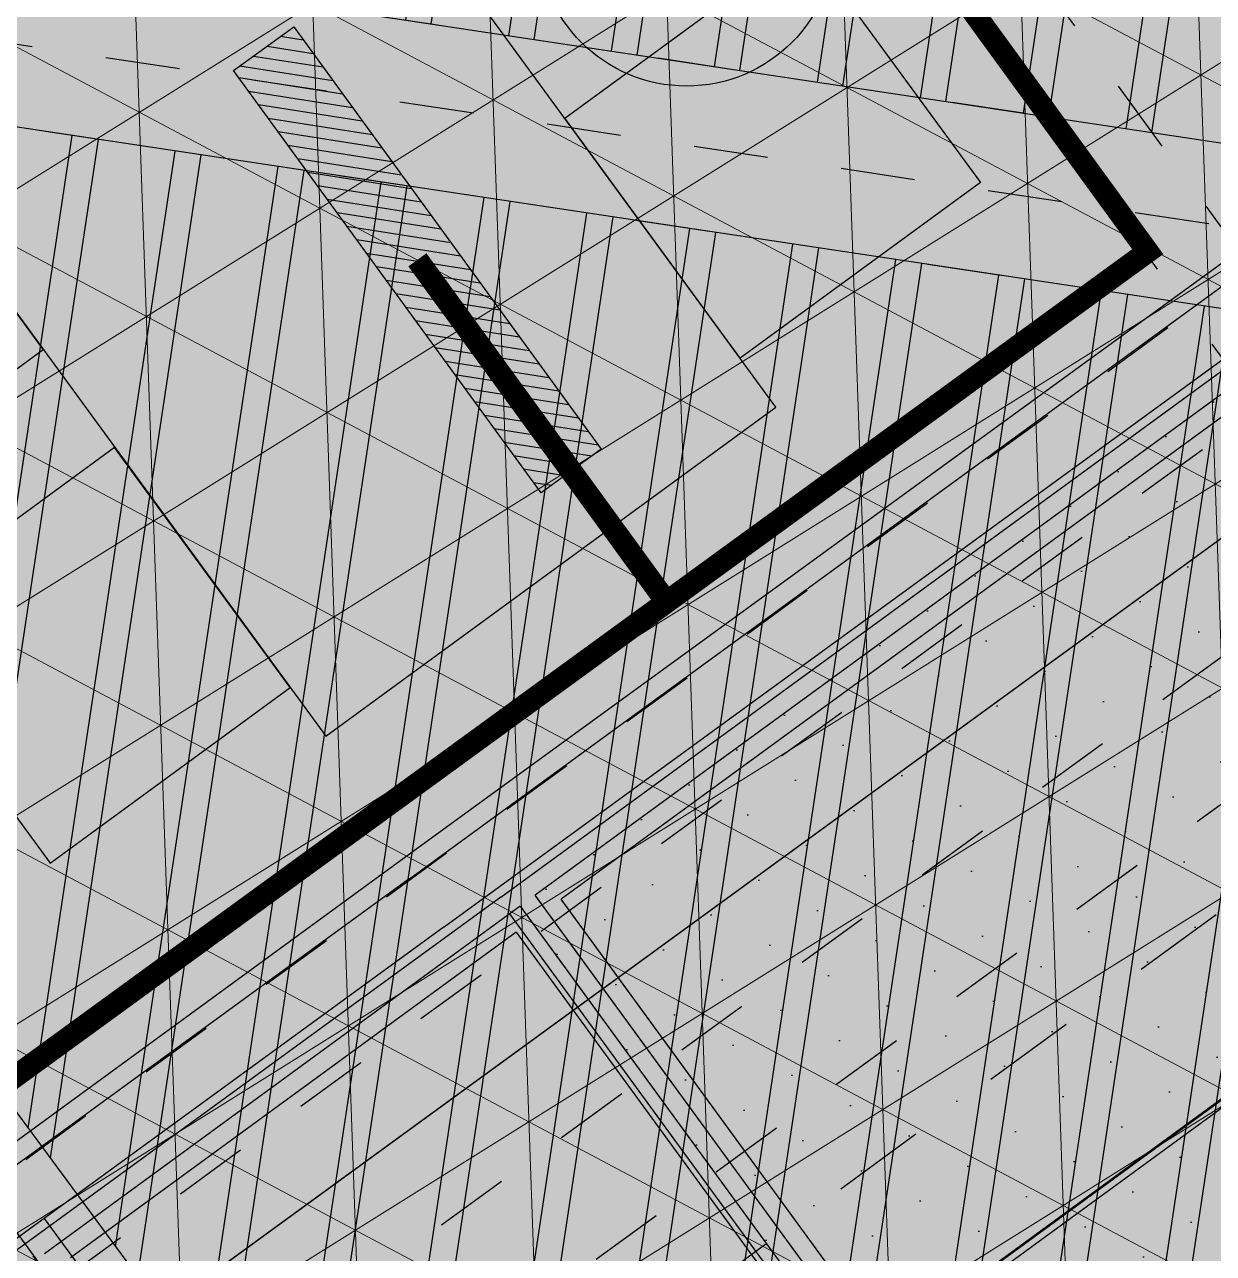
# Model space of a CAD drawing. Header units: metres. Extents: x 678805 to 1359287, y 2747329 to 5497370.
# Drawn here: x 679863.666 to 679865.265, y 2748711.668 to 2748713.32 of the extents above; entities that cross this region are included whole.
import ezdxf

# ---------------------------------------------------------------- set-up
doc = ezdxf.new("R2010")
doc.units = ezdxf.units.M
doc.linetypes.add('XREF_MON_BUILDINGS$0$DASH_1', pattern=[0.4, 0.1, -0.3])
doc.linetypes.add('XREF_MON_BUILDINGS$0$Dash_2_', pattern=[0.25, 0.125, -0.125])
for name, color, linetype in [('00_XREF_MON_HSC_PAVEMENT', 7, 'Continuous'), ('00_XREF_TWQ_BUILDINGS', 7, 'Continuous'), ('XREF_MON_BUILDINGS$0$00-AUX LIGHTING', 30, 'Continuous'), ('XREF_MON_BUILDINGS$0$00-Modulos DEFINIDOS', 7, 'Continuous'), ('XREF_MON_BUILDINGS$0$00-Modulos ROOFS', 2, 'Continuous'), ('XREF_MON_BUILDINGS$0$02-H-INST', 252, 'Continuous'), ('XREF_MON_BUILDINGS$0$02-L-02_Structure- View', 3, 'Continuous'), ('XREF_MON_BUILDINGS$0$02-L-04_Edge', 5, 'Continuous'), ('XREF_MON_BUILDINGS$0$02-L-INT Panel', 5, 'Continuous'), ('XREF_MON_BUILDINGS$0$02-L-panel', 5, 'Continuous'), ('XREF_MON_BUILDINGS$0$02-L-Pergola Profiles', 8, 'Continuous'), ('XREF_MON_BUILDINGS$0$02-L-Pergola Projection', 8, 'Continuous'), ('XREF_MON_BUILDINGS$0$02-L-Pergola Shades', 15, 'Continuous'), ('XREF_MON_BUILDINGS$0$02-L-Pergola Shades Schematic', 8, 'Continuous'), ('XREF_MON_BUILDINGS$0$02_L_Furniture', 7, 'Continuous'), ('XREF_MON_BUILDINGS$0$0_MODULE', 7, 'Continuous')]:
    doc.layers.add(name, color=color, linetype=linetype)
doc.layers.add('XREF_MON_BUILDINGS$0$0-WIPEOUTS', color=7, linetype='Continuous', true_color=0xffffff)
doc.layers.add('XREF_MON_BUILDINGS$0$02-L-Pergola Wipeout', color=7, linetype='Continuous', true_color=0xffffff)
doc.layers.add('XREF_MON_BUILDINGS$0$00_AUX', color=3, linetype='Continuous', plot=False)
doc.layers.add('XREF_MON_BUILDINGS$0$02-L-Pergola Aux', color=50, linetype='Continuous', plot=False)
doc.layers.add('XREF_MON_BUILDINGS$0$02-KH-13 Restaurant', color=7, linetype='Continuous', lineweight=30, true_color=0xed2d02)
doc.layers.add('XREF_MON_HSC_PAVEMENT$0$03-TR-Pavement_07_Precast irregular Concrete Blocks', color=7, linetype='Continuous', lineweight=5, true_color=0xb3b3b3)
doc.layers.get('XREF_MON_BUILDINGS$0$02-KH-13 Restaurant').off()

# ---------------------------------------------------------------- blocks, each defined once
blk = doc.blocks.new('XREF_MON_BUILDINGS$0$modulo kiosco')
at = {"layer": 'XREF_MON_BUILDINGS$0$0-WIPEOUTS', "true_color": 0xfcfcfc}
h = blk.add_hatch(color=7, dxfattribs=at)
h.dxf.hatch_style = 1
h.paths.add_polyline_path([(119.6986085139215, -61.62058441969566), (119.6986085125245, -56.82058442011476), (124.4986085132696, -56.82058442058042), (124.4986085123383, -61.62058442132547)])
at = {"layer": 'XREF_MON_BUILDINGS$0$00-Modulos ROOFS', "lineweight": 0}
blk.add_lwpolyline([(119.6986085139215, -61.62058441969566), (119.6986085125245, -56.82058442011476), (124.4986085132696, -56.82058442058042), (124.4986085123383, -61.62058442132547)], close=True, dxfattribs=at)
at = {"layer": 'XREF_MON_BUILDINGS$0$00-Modulos ROOFS'}
blk.add_lwpolyline([(124.4986085137352, -57.12058442062698), (124.4986085132696, -56.82058442058042), (124.1986085125245, -56.82058442151174), (119.9986085128039, -56.82058442034759), (119.6986085125245, -56.82058442011476), (119.6986085125245, -57.12058442085981), (119.6986085134558, -61.32058442058042), (119.6986085139215, -61.62058441969566), (119.9986085128039, -61.62058442062698), (124.1986085125245, -61.62058442109264), (124.4986085123383, -61.62058442132547), (124.4986085128039, -61.32058442081325)], close=True, dxfattribs=at)
blk = doc.blocks.new('XREF_MON_BUILDINGS$0$lamas aluminiotriangulo')
for points in [[(680246.4087691946, 2748651.845655606), (680244.35567152, 2748653.898753279)], [(680244.4051689956, 2748653.898753279), (680246.4335179324, 2748651.870404344)], [(680246.5077641442, 2748651.944650555), (680244.5536614204, 2748653.898753279)], [(680244.603158896, 2748653.898753279), (680246.5325128823, 2748651.969399293)], [(680246.6067590942, 2748652.043645505), (680244.7516513198, 2748653.898753279)], [(680244.8011487954, 2748653.898753279), (680246.631507832, 2748652.068394243)], [(680246.7057540439, 2748652.142640455), (680244.9496412195, 2748653.898753279)], [(680244.9991386951, 2748653.898753279), (680246.7305027819, 2748652.167389193)], [(680246.8047489935, 2748652.241635405), (680245.1476311169, 2748653.898753279)], [(680245.1971285925, 2748653.898753279), (680246.8294977313, 2748652.266384142)], [(680246.9037439433, 2748652.340630354), (680245.3456210169, 2748653.898753279)], [(680245.3951184925, 2748653.898753279), (680246.9284926811, 2748652.365379092)], [(680247.0027388929, 2748652.439625304), (680245.5436109164, 2748653.898753279)], [(680245.593108392, 2748653.898753279), (680247.0274876307, 2748652.464374042)], [(680247.1017338429, 2748652.538620254), (680245.741600816, 2748653.898753279)], [(680245.7910982916, 2748653.898753279), (680247.1264825807, 2748652.563368992)], [(680247.2007287926, 2748652.637615204), (680245.9395907152, 2748653.898753279)], [(680245.989088191, 2748653.898753279), (680247.2254775304, 2748652.662363942)], [(680247.2997237424, 2748652.736610153), (680246.1375806156, 2748653.898753279)], [(680246.1870780912, 2748653.898753279), (680247.32447248, 2748652.761358891)], [(680247.398718692, 2748652.835605104), (680246.335570515, 2748653.898753279)], [(680246.3850679906, 2748653.898753279), (680247.4234674298, 2748652.860353841)], [(680247.4977136416, 2748652.934600053), (680246.5335604146, 2748653.898753279)], [(680246.5830578902, 2748653.898753279), (680247.5224623794, 2748652.959348791)], [(680247.5967085916, 2748653.033595003), (680246.7315503138, 2748653.898753279)], [(680246.7810477895, 2748653.898753279), (680247.6214573294, 2748653.058343741)]]:
    blk.add_lwpolyline(points)
blk = doc.blocks.new('XREF_MON_BUILDINGS$0$PERGOLA PLANA')
at = {"layer": 'XREF_MON_BUILDINGS$0$02-L-Pergola Wipeout', "true_color": 0xfcfcfc}
h = blk.add_hatch(color=7, dxfattribs=at)
h.dxf.hatch_style = 1
h.paths.add_polyline_path([(4.612218253081664, 9.290000000968575), (0.3099999981932342, 4.987781745847315), (0.3099999986588955, 9.290000000037253)])
h.paths.add_polyline_path([(0.332781744771637, 4.855000000447035), (4.744999998947605, 9.267218254506588), (4.744999999529682, 4.900563496164978), (4.699436504277401, 4.855000000447035)])
h.paths.add_polyline_path([(4.854999999050051, 9.290000001899898), (9.13443650235422, 9.29000000236556), (4.854999999632128, 5.010563495568931)])
h.paths.add_polyline_path([(9.289999997243285, 9.134436507709324), (9.289999997825362, 4.855000001844019), (5.010563491727225, 4.855000000912696)])
h.paths.add_polyline_path([(4.900563491159119, 4.745000001043081), (9.267218253924511, 4.745000001508743), (4.85500000033062, 0.3327817460522056), (4.854999999166466, 4.699436508584768)])
h.paths.add_polyline_path([(9.289999997825362, 4.612218253780156), (9.289999998291023, 0.3100000019185245), (4.987781747244298, 0.3100000009872019)])
h.paths.add_polyline_path([(0.465563491685316, 0.3100000000558794), (4.744999999064021, 4.589436508249491), (4.745000000111759, 0.3100000014528632)])
h.paths.add_polyline_path([(0.3099999980768189, 4.745000000111759), (4.589436504989862, 4.745000000111759), (0.3099999976111576, 0.4655634895898402)])
h.paths.add_polyline_path([(9.399999998277053, 0.2000000020489097), (0.1999999997206032, 0.1999999997206032), (0.1999999986728653, 9.399999999906868), (9.399999999324791, 9.400000001769513)])
at = {"layer": 'XREF_MON_BUILDINGS$0$02-L-Pergola Aux', "linetype": 'XREF_MON_BUILDINGS$0$Dash_2_', "ltscale": 0.5}
for p, q in [((0.1999999997206032, 0.1999999997206032), (9.399999999324791, 9.400000001769513)), ((4.799999999231659, 4.800000000279397), (4.800000000162981, 0.2000000001862645))]:
    blk.add_line(p, q, dxfattribs=at)
at = {"layer": 'XREF_MON_BUILDINGS$0$02-L-Pergola Profiles'}
for p, q in [((0.3099999988917261, 0.4655634914524853), (9.134436504682526, 9.290000004693866)), ((0.4655634912196547, 0.3099999995902181), (9.289999999338761, 9.13443651003763)), ((4.744999999064021, 4.589436508715153), (4.744999999995343, 0.3100000000558794))]:
    blk.add_line(p, q, dxfattribs=at)
at = {"layer": 'XREF_MON_BUILDINGS$0$02-L-Pergola Projection', "linetype": 'XREF_MON_BUILDINGS$0$DASH_1'}
for p, q in [((0.3099999988917261, 0.4655634914524853), (9.134436504682526, 9.290000004693866)), ((0.4655634912196547, 0.3099999995902181), (9.289999999338761, 9.13443651003763)), ((4.744999999064021, 4.589436508715153), (4.744999999995343, 0.3100000000558794))]:
    blk.add_line(p, q, dxfattribs=at)
at = {"layer": 'XREF_MON_BUILDINGS$0$02-L-Pergola Shades'}
blk.add_blockref('XREF_MON_BUILDINGS$0$lamas aluminiotriangulo', (-680243.8724303602, -2748649.153753279), dxfattribs=at)
at = {"layer": 'XREF_MON_BUILDINGS$0$02-L-Pergola Shades', "xscale": -1, "rotation": 270.0000000152252}
blk.add_blockref('XREF_MON_BUILDINGS$0$lamas aluminiotriangulo', (-2748649.153572517, -680243.8731607608), dxfattribs=at)
at = {"layer": 'XREF_MON_BUILDINGS$0$02-L-Pergola Shades Schematic'}
blk.add_blockref('XREF_MON_BUILDINGS$0$lamas aluminiotriangulo', (-680243.8724303602, -2748649.153753279), dxfattribs=at)
at = {"layer": 'XREF_MON_BUILDINGS$0$02-L-Pergola Shades Schematic', "xscale": -1, "rotation": 270.0000000152252}
blk.add_blockref('XREF_MON_BUILDINGS$0$lamas aluminiotriangulo', (-2748649.153572517, -680243.8731607608), dxfattribs=at)
blk = doc.blocks.new('XREF_MON_BUILDINGS$0$Rest_4seats')
at = {"linetype": 'Continuous'}
for points in [[(-0.0811165887261609, 0.3716576872943165), (-0.0830123020676865, 0.7716531951077741), (-0.4830078098811974, 0.7697574817662485), (-0.4811120965396753, 0.3697619739528477)], [(0.08138158632311843, 0.3724278208393343), (0.07948587298159637, 0.7724233286527351), (0.4794813807948231, 0.7743190419942607), (0.4813770941363522, 0.3743235341808031)], [(0.5661806441763666, -0.3752829761968428), (0.5626261816610203, 0.3747086009533405), (-0.5623611840642866, 0.3693769071803104), (-0.5588067215489332, -0.3806146699698729)], [(-0.07756212621080749, -0.37833388985581), (-0.07566641286928188, -0.7783293976693244), (-0.4756619206827963, -0.78022511101085), (-0.4775576340243219, -0.3802296031973356)]]:
    blk.add_lwpolyline(points, close=True, dxfattribs=at)
at = {"layer": 'XREF_MON_BUILDINGS$0$00_AUX', "linetype": 'XREF_MON_BUILDINGS$0$Dash_2_'}
blk.add_lwpolyline([(-1.468512145004503, 1.66509695255553), (-1.452635545769148, -1.684865425381929), (1.472331605116459, -1.671003021572119), (1.456455005881253, 1.678959356365397)], close=True, dxfattribs=at)
blk = doc.blocks.new('XREF_MON_BUILDINGS$0$Modulos_Restaurant Monasya')
at = {"layer": 'XREF_MON_BUILDINGS$0$00-AUX LIGHTING', "linetype": 'Continuous'}
h = blk.add_hatch(dxfattribs=at)
h.set_pattern_fill('ANSI31', color=1, scale=0.005, angle=89.99999999999999)
h.set_pattern_definition([(135, (4.92649735906889, -18.60194017701416), (-0.01122532015133645, -0.01122532015133644), [])])
h.paths.add_polyline_path([(10.73266899937562, 4.200098811718705), (10.83266899937558, 4.200098811718705), (10.83266899937558, 3.497707316594019), (10.73266899937562, 3.497707316594019)])
at = {"layer": 'XREF_MON_BUILDINGS$0$02-H-INST', "linetype": 'Continuous'}
h = blk.add_hatch(dxfattribs=at)
h.set_pattern_fill('DOTS', color=256, scale=0.05, angle=0.07794534709089082)
h.set_pattern_definition([(0.0779453470908259, (53.10994752216956, -268.6466834739412), (0.03957948132493245, 0.0794289175256677), [0, -0.079375])])
h.paths.add_polyline_path([(11.19634460976879, 4.607850680357389), (11.19742619061401, 9.265486623604945), (9.916141583269052, 9.260048679799867), (9.915064809908273, 4.606490529913176)])
at = {"layer": 'XREF_MON_BUILDINGS$0$00-AUX LIGHTING', "linetype": 'Continuous', "const_width": 0.03}
blk.add_lwpolyline([(14.02216336218503, 0.3788275182938055), (9.982163362182021, 0.3788275182938055), (9.982163362182021, 4.418253792616726), (14.02216336218503, 4.418253792616724)], close=True, dxfattribs=at)
blk.add_lwpolyline([(10.78266453471525, 3.848957438202321), (10.78266453471525, 4.418253792616726)], dxfattribs=at)
at = {"layer": 'XREF_MON_BUILDINGS$0$00-AUX LIGHTING', "color": 1, "linetype": 'Continuous'}
blk.add_lwpolyline([(10.73266899937562, 4.200098811718705), (10.83266899937558, 4.200098811718705), (10.83266899937558, 3.497707316594019), (10.73266899937562, 3.497707316594019)], close=True, dxfattribs=at)
at = {"layer": 'XREF_MON_BUILDINGS$0$00-AUX LIGHTING', "linetype": 'Continuous'}
blk.add_circle((10.23476709585077, 3.711535441486776), 0.2, dxfattribs=at)
at = {"layer": 'XREF_MON_BUILDINGS$0$02-L-02_Structure- View', "color": 251, "linetype": 'XREF_MON_BUILDINGS$0$Dash_2_', "ltscale": 0.5}
for points in [[(14.12034249771192, 4.917042480298392), (9.879630251122634, 4.917042480298393), (9.879630251122634, 5.077042480298362), (14.12034249771192, 5.07704248029836)], [(14.12034249771192, 4.516841562344666), (9.879555797926855, 4.516841562344668), (9.879555797926855, 4.676841562345659), (14.12034249771192, 4.676841562345658)], [(9.882823047189873, 4.515055612611492), (9.882823047189873, 0.2742689128264164), (9.722823047188882, 0.2742689128264164), (9.722823047188882, 4.515055612611492)]]:
    blk.add_lwpolyline(points, close=True, dxfattribs=at)
at = {"layer": 'XREF_MON_BUILDINGS$0$02-L-04_Edge', "linetype": 'Continuous'}
blk.add_line((11.19360997580861, 9.284128469254826), (11.1999636014221, 4.633047502610909), dxfattribs=at)
blk.add_lwpolyline([(11.19656460989398, 4.607850762080945), (9.880289352528848, 4.606470191209384)], dxfattribs=at)
at = {"layer": 'XREF_MON_BUILDINGS$0$02-L-INT Panel', "linetype": 'Continuous'}
for p, q in [((4.520229664683143, 4.511316058934314), (11.28144626671502, 4.515896173645276)), ((4.500256923120332, 4.491348245064048), (11.26147197335081, 4.488805743372042)), ((11.26147197335081, 4.488805743372042), (12.73884830336857, 4.490823911312647))]:
    blk.add_line(p, q, dxfattribs=at)
at = {"layer": 'XREF_MON_BUILDINGS$0$02-L-panel'}
blk.add_line((11.28132693545791, 4.594992682516478), (9.880296376972694, 4.594458746625039), dxfattribs=at)
at = {"layer": 'XREF_MON_BUILDINGS$0$02-L-panel', "linetype": 'Continuous'}
for p, q in [((11.19656460989398, 4.607850762080945), (12.73840343736924, 4.608423509563524)), ((11.28132693545791, 4.594992682516478), (12.71877561821077, 4.595833385851508)), ((11.28144673703679, 4.515092009635966), (12.718825148424, 4.515932671872294))]:
    blk.add_line(p, q, dxfattribs=at)
at = {"layer": 'XREF_MON_BUILDINGS$0$02_L_Furniture'}
for p, q in [((11.13134648277463, 5.407954491595321), (9.959013578944905, 5.406353023167982)), ((11.13134648277463, 5.407954491595321), (11.13236921204577, 4.659279710126727)), ((11.13134648277463, 5.407954491595321), (11.13237102140783, 4.65795519231324)), ((11.15634645935461, 5.407988643364208), (11.15740333992994, 4.634313884616519)), ((11.15634645889025, 5.407988642432203), (11.157405149292, 4.632989366803033)), ((11.18240331697621, 4.634348035920313), (11.18134643546989, 5.408022794434034)), ((11.18240512587363, 4.633023517407766), (11.18134643500366, 5.408022794899013)), ((11.20737095115101, 4.658057645291594), (11.20634641204992, 5.408056946202807)), ((11.13135833346735, 5.399279019427924), (9.959025430104475, 5.397677550069831)), ((11.13136014329535, 5.397954501382175), (9.959027239466252, 5.396353032489062)), ((11.98836589479048, 4.492063105628747), (11.98727305308391, 5.2920623590029)), ((9.960038118043656, 4.6563537240055), (11.13237102140783, 4.65795519231324)), ((11.20737095115157, 4.658057644901193), (11.94987093979142, 4.659071939698608)), ((9.930072297079619, 4.631312764344559), (11.15740514929058, 4.632989367855886)), ((11.18240512633758, 4.633023516787718), (11.97490506767275, 4.63410611441873))]:
    blk.add_line(p, q, dxfattribs=at)
at = {"layer": 'XREF_MON_BUILDINGS$0$0_MODULE', "linetype": 'XREF_MON_BUILDINGS$0$Dash_2_'}
blk.add_line((11.9889166000591, 5.252178180183991), (11.98824637472552, 3.751718099496147), dxfattribs=at)
at = {"layer": 'XREF_MON_BUILDINGS$0$02_L_Furniture', "xscale": -1, "rotation": 90.30464451300057}
blk.add_blockref('XREF_MON_BUILDINGS$0$Rest_4seats', (8.307669988282328, 3.733353936125356), dxfattribs=at)
at = {"layer": 'XREF_MON_BUILDINGS$0$02_L_Furniture', "rotation": 269.8518935735613}
blk.add_blockref('XREF_MON_BUILDINGS$0$Rest_4seats', (10.88843606299997, 3.7330403947027), dxfattribs=at)
blk = doc.blocks.new('XREF_MON_BUILDINGS')
at = {"layer": 'XREF_MON_BUILDINGS$0$02-KH-13 Restaurant', "linetype": 'Continuous', "xscale": -1}
for p, rotation in [((679926.1837245029, 2748833.200225099), 36.05841323003092), ((679745.4167517722, 2748773.425186136), 126.0584132300309)]:
    blk.add_blockref('XREF_MON_BUILDINGS$0$modulo kiosco', p, dxfattribs=dict(at, rotation=rotation))
at = {"layer": 'XREF_MON_BUILDINGS$0$02-L-Pergola Projection', "xscale": -1, "rotation": 36.43967073982355}
blk.add_blockref('XREF_MON_BUILDINGS$0$PERGOLA PLANA', (679869.0983711857, 2748712.473797732), dxfattribs=at)
at = {"layer": 'XREF_MON_BUILDINGS$0$00-Modulos DEFINIDOS', "rotation": 216.0573440932065}
blk.add_blockref('XREF_MON_BUILDINGS$0$Modulos_Restaurant Monasya', (679870.6460366151, 2748722.461789462), dxfattribs=at)
blk = doc.blocks.new('XREF_MON_HSC_PAVEMENT')
at = {"layer": 'XREF_MON_HSC_PAVEMENT$0$03-TR-Pavement_07_Precast irregular Concrete Blocks', "linetype": 'Continuous'}
h = blk.add_hatch(dxfattribs=at)
h.set_pattern_fill('NET3', color=256, scale=0.075, angle=92)
h.set_pattern_definition([(91.99999999999997, (679898.7697564481, 2748715.385348614), (-0.2379799406839221, -0.008310442652282986), []), (152, (679898.7697564481, 2748715.385348614), (-0.1117929158883903, -0.2102518955495319), []), (212, (679898.7697564481, 2748715.385348614), (0.1261870247955318, -0.201941452897249), [])])
h.paths.add_polyline_path([(679858.5016801929, 2748700.126433144), (679883.3906801362, 2748715.619636551), (679862.621122878, 2748743.643882493), (679859.153208235, 2748741.480948735), (679858.8356451598, 2748741.990027512), (679839.8293875301, 2748730.135477967)])

msp = doc.modelspace()

# ---------------------------------------------------------------- block references
at = {"layer": '00_XREF_MON_HSC_PAVEMENT'}
msp.add_blockref('XREF_MON_HSC_PAVEMENT', (0, 0), dxfattribs=at)

# ---------------------------------------------------------------- next in the draw order: block references
at = {"layer": '00_XREF_TWQ_BUILDINGS'}
msp.add_blockref('XREF_MON_BUILDINGS', (0, 0), dxfattribs=at)

# ---------------------------------------------------------------- next in the draw order: block references
msp.add_blockref('XREF_MON_BUILDINGS', (0, 0))

doc.saveas('drawing.dxf')
